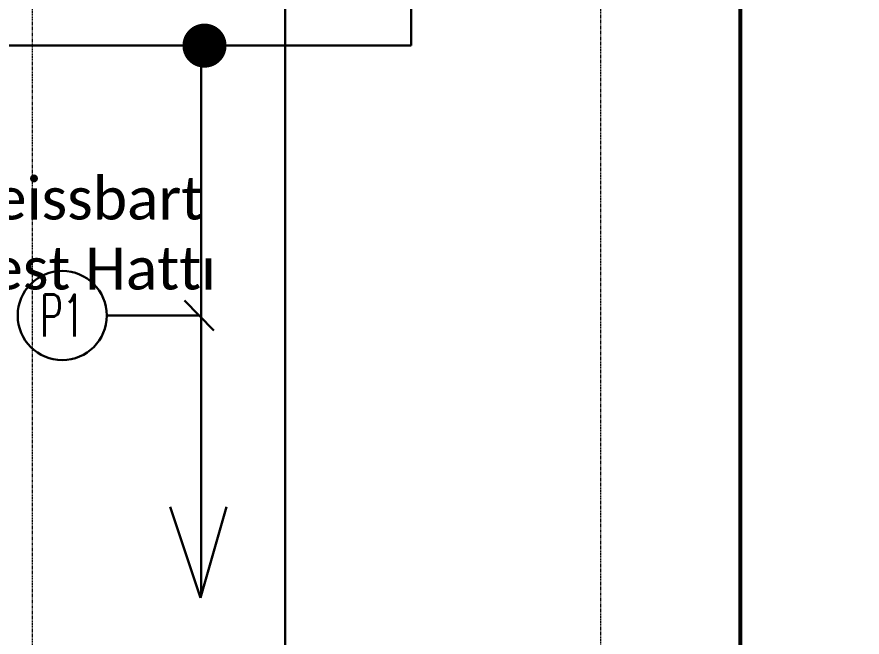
# Model space of a CAD drawing. Extents: x -1439 to 23780, y -1362 to 4476.
# Drawn here: x 1918.8 to 2120.1, y 3615.6 to 3763.3 of the extents above; entities that cross this region are included whole.
import ezdxf
from ezdxf.enums import TextEntityAlignment as Align

# ---------------------------------------------------------------- set-up
doc = ezdxf.new("R2010")
doc.units = 0
doc.header["$MEASUREMENT"] = 0
doc.linetypes.add('Audi$0$DASHDOT2', pattern=[0.5, 0.25, -0.125, 0, -0.125])
doc.linetypes.add('Audi$0$HIDDEN2', pattern=[4.7625, 3.175, -1.5875])
for name, color, linetype, lineweight in [('Audi$0$10', 8, 'Continuous', 9), ('Audi$0$21', 8, 'Continuous', 9), ('Audi$0$24', 8, 'Audi$0$DASHDOT2', 9), ('E-KABLO', 7, 'Continuous', 30), ('E-LINYE', 7, 'Continuous', 30)]:
    doc.layers.add(name, color=color, linetype=linetype, lineweight=lineweight)
doc.styles.add('Audi$0$MuuM_TEXT-STANDART', font='ARIALN.TTF')
doc.styles.add('E-YAZI', font='txttw.shx')

# ---------------------------------------------------------------- blocks, each defined once
blk = doc.blocks.new('Audi$0$P-AKS_AUDI')
at = {"layer": 'Audi$0$21', "linetype": 'Audi$0$DASHDOT2'}
blk.add_lwpolyline([(-2664.62, -2580.53), (-2664.62, 1229.1)], dxfattribs=at)
at = {"layer": 'Audi$0$24'}
blk.add_lwpolyline([(-2800, -2590), (-2800, 1250)], dxfattribs=at)
blk = doc.blocks.new('Audi$0$p-zemin kat')
at = {"layer": 'Audi$0$24'}
blk.add_blockref('Audi$0$P-AKS_AUDI', (4722.5, 2785), dxfattribs=at)

msp = doc.modelspace()

# ---------------------------------------------------------------- linework, layer by layer
at = {"layer": 'Audi$0$21', "linetype": 'Audi$0$HIDDEN2', "ltscale": 0.1, "const_width": 1}
msp.add_lwpolyline([(2366.63, 3942.22), (2091.11, 3942.22), (2091.11, 3333.1), (2366.63, 3333.1)], close=True, dxfattribs=at)
at = {"layer": 'E-KABLO', "color": 5}
for p, q in [((2012.71, 3832.31), (2012.71, 3756.5)), ((2012.71, 3756.5), (1852.55, 3756.5)), ((1962.68, 3756.5), (1962.68, 3625.68)), ((1962.49, 3625), (1955.32, 3646.67)), ((1962.49, 3625), (1968.71, 3646.67))]:
    msp.add_line(p, q, dxfattribs=at)
at = {"layer": 'E-KABLO', "color": 5, "const_width": 5.25}
msp.add_lwpolyline([(1963.47, 3759.1, 1), (1963.47, 3753.85, 1)], format="xyb", close=True, dxfattribs=at)
at = {"layer": 'E-LINYE', "color": 4}
msp.add_line((1982.68, 3776.5), (1982.68, 3152.48), dxfattribs=at)
at = {"layer": 'E-LINYE', "color": 7, "linetype": 'Continuous'}
for p, q in [((1965.73, 3688.65), (1958.7, 3695.76)), ((1962.21, 3692.21), (1940.32, 3692.21))]:
    msp.add_line(p, q, dxfattribs=at)
msp.add_circle((1929.58, 3692.21), 10.61, dxfattribs=at)

# ---------------------------------------------------------------- block references
at = {"layer": 'Audi$0$10'}
msp.add_blockref('Audi$0$p-zemin kat', (0, 0), dxfattribs=at)

# ---------------------------------------------------------------- texts
at = {"layer": 'Audi$0$21', "insert": (1904.84, 3698.29), "char_height": 10, "width": 214.3961, "attachment_point": 7, "style": 'Audi$0$MuuM_TEXT-STANDART'}
msp.add_mtext('{\\fCalibri|b0|i0|c162|p34;Beissbart\\P\\fCalibri|b0|i0|c0|p34;Test Hattı}', dxfattribs=at)
at = {"layer": 'E-LINYE', "color": 7, "linetype": 'Continuous', "style": 'E-YAZI', "width": 0.6}
msp.add_text('P1', height=10, dxfattribs=at).set_placement((1929.58, 3692.21), align=Align.MIDDLE_CENTER)

doc.saveas('drawing.dxf')
